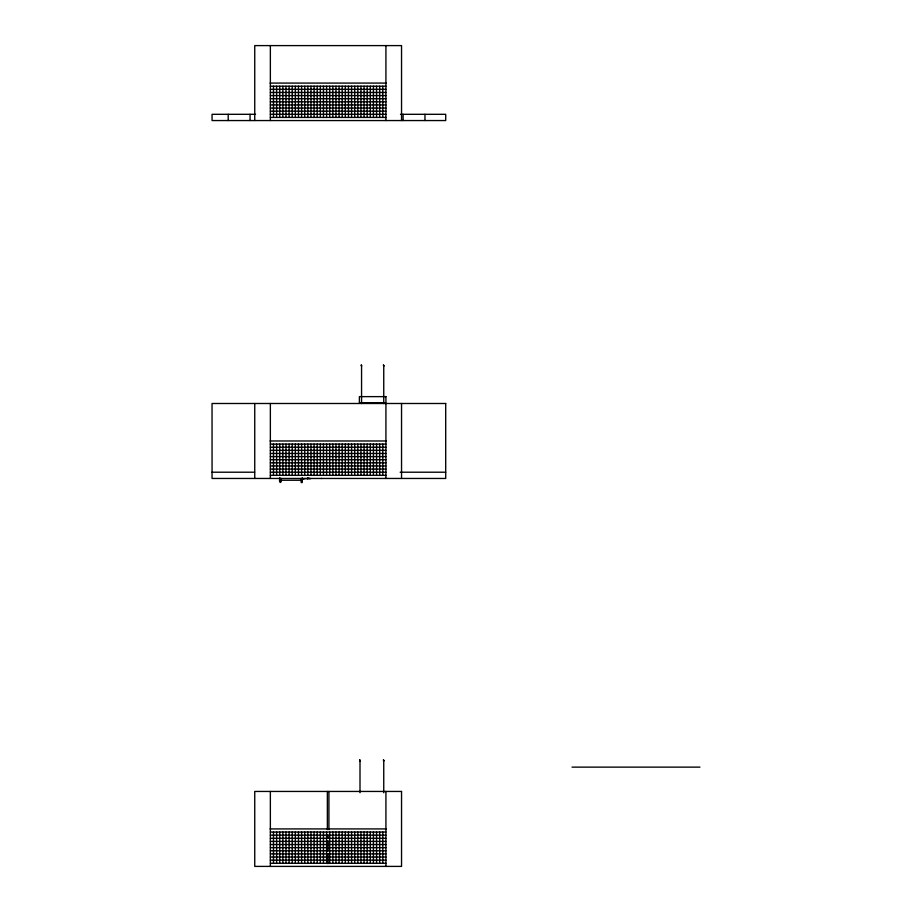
<?xml version="1.0" encoding="UTF-8"?>
<svg xmlns="http://www.w3.org/2000/svg" width="912" height="912" viewBox="0 0 912 912"><rect width="100%" height="100%" fill="white"/><g stroke="black" fill="none" stroke-linecap="round" stroke-linejoin="round"><path stroke-width="1.37" d="M302.225 480.909L302.362 478.538L301.108 478.538L301.234 482.608L302.225 482.539L302.362 477.865M307.914 478.367L307.709 478.469M308.473 478.333L307.561 478.458M321.104 478.492L321.788 478.458M307.378 478.606L308.324 478.447M270.077 83.083L386.221 83.083M270.362 86.207L385.924 86.207M270.362 89.33L385.924 89.33M270.362 92.454L385.924 92.454M270.362 95.578L385.924 95.578M270.362 98.701L385.924 98.701M270.362 101.825L385.924 101.825M270.362 104.948L385.924 104.948M270.362 108.072L385.924 108.072M270.362 111.184L385.924 111.184M255.531 114.308L212.063 114.308L212.063 120.555L445.706 120.555L445.706 114.308L400.505 114.308M270.362 114.308L385.924 114.308M270.362 117.431L385.924 117.431M270.077 440.975L386.221 440.975M270.362 444.098L385.924 444.098M270.362 447.222L385.924 447.222M270.362 450.346L385.924 450.346M270.362 453.469L385.924 453.469M270.362 456.593L385.924 456.593M270.362 459.716L385.924 459.716M270.362 462.84L385.924 462.84M270.362 465.964L385.924 465.964M270.362 469.087L385.924 469.087M212.04 472.211L254.608 472.211M270.362 472.211L385.924 472.211M400.163 472.211L445.706 472.211M270.362 475.334L385.924 475.334M304.483 478.595L310.832 478.595M279.745 480.157L280.999 480.236M302.362 480.157L301.108 480.236M302.362 480.236L279.745 480.236L279.745 477.865M302.225 480.841L301.234 480.841M572.029 767.129L699.96 767.129M270.077 828.917L386.221 828.917M270.362 832.04L385.924 832.04M270.362 835.164L385.924 835.164M270.362 838.288L385.924 838.288M270.362 841.411L385.924 841.411M270.362 844.535L385.924 844.535M270.362 847.658L385.924 847.658M270.362 850.782L385.924 850.782M270.362 853.906L385.924 853.906M270.362 857.029L385.924 857.029M270.362 860.153L385.924 860.153M270.362 863.276L385.924 863.276M307.355 478.469L308.153 478.469M309.236 478.367L309.932 478.606M424.969 114.308L424.969 120.555M403.104 114.308L403.104 120.555M401.542 120.555L401.542 45.6L254.744 45.6L254.744 120.555M401.542 403.492L401.542 478.458M385.924 45.6L385.924 120.555M385.924 403.492L385.924 478.458M385.924 791.445L385.924 866.4M383.747 365.393L383.747 403.583M383.747 760.209L383.747 792.733M382.801 86.207L382.801 117.431M382.801 444.098L382.801 475.334M382.801 832.04L382.801 863.276M379.677 86.207L379.677 117.431M379.677 444.098L379.677 475.334M379.677 832.04L379.677 863.276M376.553 86.207L376.553 117.431M376.553 444.098L376.553 475.334M376.553 832.04L376.553 863.276M373.43 86.207L373.43 117.431M373.43 444.098L373.43 475.334M373.43 832.04L373.43 863.276M370.306 86.207L370.306 117.431M370.306 444.098L370.306 475.334M370.306 832.04L370.306 863.276M367.183 86.207L367.183 117.431M367.183 444.098L367.183 475.334M367.183 832.04L367.183 863.276M364.07 86.207L364.07 117.431M364.07 444.098L364.07 475.334M364.07 832.04L364.07 863.276M361.562 365.393L361.562 403.583M360.947 86.207L360.947 117.431M360.947 444.098L360.947 475.334M360.947 832.04L360.947 863.276M360.001 760.209L360.001 792.733M357.823 86.207L357.823 117.431M357.823 444.098L357.823 475.334M357.823 832.04L357.823 863.276M354.7 86.207L354.7 117.431M354.7 444.098L354.7 475.334M354.7 832.04L354.7 863.276M351.576 86.207L351.576 117.431M351.576 444.098L351.576 475.334M351.576 832.04L351.576 863.276M348.452 86.207L348.452 117.431M348.452 444.098L348.452 475.334M348.452 832.04L348.452 863.276M345.329 86.207L345.329 117.431M345.329 444.098L345.329 475.334M345.329 832.04L345.329 863.276M342.205 86.207L342.205 117.431M342.205 444.098L342.205 475.334M342.205 832.04L342.205 863.276M339.082 86.207L339.082 117.431M339.082 444.098L339.082 475.334M339.082 832.04L339.082 863.276M335.958 86.207L335.958 117.431M335.958 444.098L335.958 475.334M335.958 832.04L335.958 863.276M332.834 86.207L332.834 117.431M332.834 444.098L332.834 475.334M332.834 832.04L332.834 863.276M329.711 86.207L329.711 117.431M329.711 444.098L329.711 475.334M329.711 832.04L329.711 863.276M328.924 791.445L328.924 829.624M328.924 835.289L328.924 838.117M328.924 840.944L328.924 850.839M328.924 853.666L328.924 863.573M327.362 791.445L327.362 829.624M327.362 835.289L327.362 838.117M327.362 840.944L327.362 850.839M327.362 853.666L327.362 863.573M326.587 86.207L326.587 117.431M326.587 444.098L326.587 475.334M326.587 832.04L326.587 863.276M323.464 86.207L323.464 117.431M323.464 444.098L323.464 475.334M323.464 832.04L323.464 863.276M320.34 86.207L320.34 117.431M320.34 444.098L320.34 475.334M320.34 832.04L320.34 863.276M317.216 86.207L317.216 117.431M317.216 444.098L317.216 475.334M317.216 832.04L317.216 863.276M314.093 86.207L314.093 117.431M314.093 444.098L314.093 475.334M314.093 832.04L314.093 863.276M310.969 86.207L310.969 117.431M310.969 444.098L310.969 475.334M310.969 832.04L310.969 863.276M307.846 86.207L307.846 117.431M307.846 444.098L307.846 475.334M307.846 832.04L307.846 863.276M304.722 86.207L304.722 117.431M304.722 444.098L304.722 475.334M304.722 832.04L304.722 863.276M301.598 86.207L301.598 117.431M301.598 444.098L301.598 475.334M301.598 832.04L301.598 863.276M298.475 86.207L298.475 117.431M298.475 444.098L298.475 475.334M298.475 832.04L298.475 863.276M295.351 86.207L295.351 117.431M295.351 444.098L295.351 475.334M295.351 832.04L295.351 863.276M292.228 86.207L292.228 117.431M292.228 444.098L292.228 475.334M292.228 832.04L292.228 863.276M289.104 86.207L289.104 117.431M289.104 444.098L289.104 475.334M289.104 832.04L289.104 863.276M285.98 86.207L285.98 117.431M285.98 444.098L285.98 475.334M285.98 832.04L285.98 863.276M282.857 86.207L282.857 117.431M282.857 444.098L282.857 475.334M282.857 832.04L282.857 863.276M280.873 480.841L279.881 480.909M279.733 86.207L279.733 117.431M279.733 444.098L279.733 475.334M279.733 832.04L279.733 863.276M276.61 86.207L276.61 117.431M276.61 444.098L276.61 475.334M276.61 832.04L276.61 863.276M273.486 86.207L273.486 117.431M273.486 444.098L273.486 475.334M273.486 832.04L273.486 863.276M270.362 45.6L270.362 120.555M270.362 403.492L270.362 478.458M270.362 791.445L270.362 866.4M254.744 403.492L254.744 478.458M250.059 114.308L250.059 120.555M228.205 114.308L228.205 120.555M280.999 478.538C282.15 483.93 278.525 483.668 279.745 478.458L280.999 478.538M361.277 365.131L361.562 366.065L361.277 365.131M383.45 365.131L383.747 366.065L383.45 365.131M359.716 759.947L360.001 760.882L359.716 759.947M383.45 759.947L383.747 760.882L383.45 759.947M385.924 396.629L359.385 396.629L359.385 402.876L385.924 402.876L385.924 396.629M445.706 403.492L212.04 403.492L212.063 478.458L445.706 478.458L445.706 403.492M303.65 479.233L302.659 479.302L303.65 479.233M401.542 791.445L254.744 791.445L254.744 866.4L401.542 866.4L401.542 791.445"/></g></svg>
